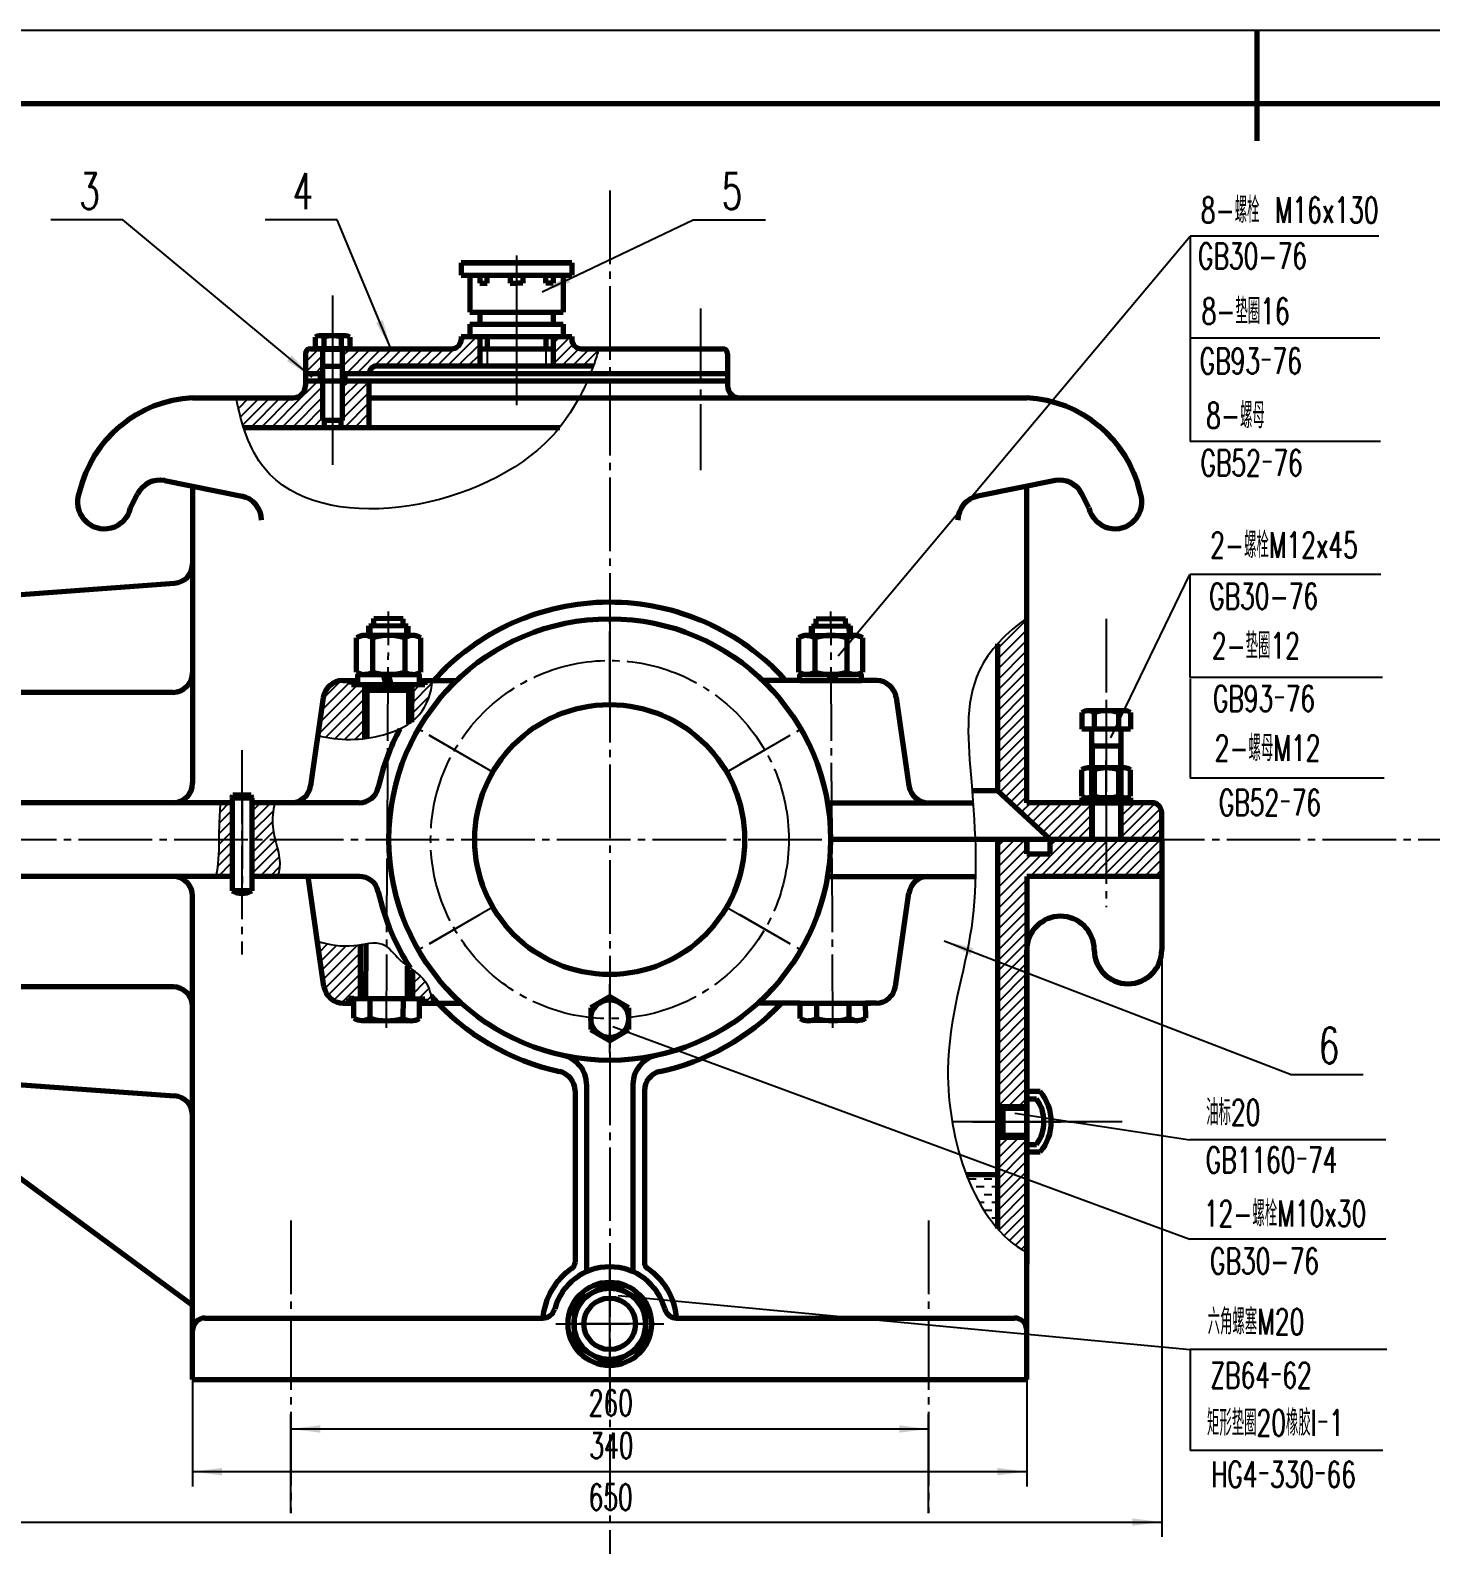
# Model space of a CAD drawing. Header units: millimetres. Extents: x -891 to 891, y -630 to 630.
# Drawn here: x -500 to 71, y 13 to 630 of the extents above; entities that cross this region are included whole.
import ezdxf

# ---------------------------------------------------------------- set-up
doc = ezdxf.new("R2010")
doc.units = ezdxf.units.MM
doc.linetypes.add('EB_DASHDOT', pattern=[39, 30, -3, 3, -3])
for name, color, linetype, lineweight in [('CAXA0', 7, 'Continuous', 70), ('CAXA1', 1, 'EB_DASHDOT', 25), ('CAXA3', 7, 'Continuous', 25), ('CAXA4', 3, 'Continuous', 25), ('CAXA5', 4, 'Continuous', 25)]:
    doc.layers.add(name, color=color, linetype=linetype, lineweight=lineweight)
doc.styles.add('UserTxtStyle1', font='txt', dxfattribs={"width": 0.667, "bigfont": 'gbcbig.shx'})
doc.styles.add('机械', font='txt', dxfattribs={"width": 0.667, "bigfont": 'gbcbig.shx'})
doc.styles.add('标准', font='SIMFANG.TTF', dxfattribs={"width": 0.667})
doc.dimstyles.new('标准', dxfattribs={"dimscale": 3, "dimtxt": 2.6, "dimasz": 4, "dimexe": 2, "dimexo": 0, "dimtad": 1, "dimdec": 1, "dimdsep": 46, "dimtxsty": '标准', "dimcen": 0, "dimdle": 6, "dimaunit": 1, "dimazin": 2, "dimtfac": 1, "dimtdec": 3, "dimtmove": 0, "dimatfit": 3, "dimfxl": 1, "dimtolj": 1, "dimtzin": 0, "dimarcsym": 0})

# ---------------------------------------------------------------- blocks, each defined once
blk = doc.blocks.new('CAXBLOCK0', base_point=(-263.72, 102.83))
at = {"layer": 'CAXA0'}
for radius in [17, 10.5]:
    blk.add_circle((-263.72, 102.83), radius, dxfattribs=at)
at = {"layer": 'CAXA1', "color": 1, "linetype": 'EB_DASHDOT', "lineweight": 25}
for p, q in [((-263.72, 80.83), (-263.72, 124.83)), ((-285.72, 102.83), (-241.72, 102.83))]:
    blk.add_line(p, q, dxfattribs=at)
blk = doc.blocks.new('CAXBLOCK1', base_point=(-263.72, 102.83))
at = {"layer": 'CAXA0'}
for p, q in [((-263.72, 119.6), (-278.24, 111.21)), ((-249.2, 111.21), (-263.72, 119.6)), ((-278.24, 111.21), (-278.24, 94.45)), ((-249.2, 111.21), (-249.2, 94.45)), ((-278.24, 94.45), (-263.72, 86.07)), ((-263.72, 86.07), (-249.2, 94.45))]:
    blk.add_line(p, q, dxfattribs=at)
blk.add_circle((-263.72, 102.83), 14.52, dxfattribs=at)
at = {"layer": 'CAXA1', "linetype": 'EB_DASHDOT', "lineweight": 25}
for p, q in [((-263.72, 83.07), (-263.72, 122.6)), ((-246.2, 102.83), (-281.24, 102.83))]:
    blk.add_line(p, q, dxfattribs=at)
blk = doc.blocks.new('CAXBLOCK2', base_point=(-61.33, 345.19))
at = {"layer": 'CAXA0'}
for p, q in [((-71.26, 352), (-71.26, 345.19)), ((-53.89, 352.69), (-68.78, 352.69)), ((-61.33, 352.69), (-67.33, 352.69)), ((-66.3, 352), (-66.3, 345.19)), ((-56.37, 352), (-56.37, 345.19)), ((-51.41, 352), (-51.41, 345.19)), ((-51.41, 345.19), (-71.26, 345.19)), ((-55.33, 345.19), (-67.33, 345.19)), ((-67.33, 345.19), (-67.33, 300.19)), ((-55.33, 345.19), (-55.33, 300.19)), ((-55.33, 338.19), (-67.33, 338.19)), ((-55.33, 300.19), (-67.33, 300.19))]:
    blk.add_line(p, q, dxfattribs=at)
for centre, radius, start, end in [((-68.78, 347.93), 4.76, 58.59417, 121.40583), ((-61.33, 334.69), 18, 73.9966, 106.0034), ((-53.89, 347.93), 4.76, 58.59417, 121.40583)]:
    blk.add_arc(centre, radius, start, end, dxfattribs=at)
at = {"layer": 'CAXA1', "linetype": 'EB_DASHDOT', "lineweight": 25}
blk.add_line((-61.33, 355.69), (-61.33, 297.19), dxfattribs=at)
at = {"layer": 'CAXA3'}
for p, q in [((-67.33, 345.19), (-66.43, 338.19)), ((-55.33, 345.19), (-56.23, 338.19)), ((-66.43, 338.19), (-66.43, 300.19)), ((-56.23, 338.19), (-56.23, 300.19))]:
    blk.add_line(p, q, dxfattribs=at)
blk = doc.blocks.new('CAXBLOCK3', base_point=(-61.33, 315.19))
at = {"layer": 'CAXA0'}
for p, q in [((-71.33, 317.19), (-51.33, 317.19)), ((-71.33, 317.19), (-71.33, 315.19)), ((-71.33, 315.19), (-51.33, 315.19)), ((-51.33, 315.19), (-51.33, 317.19))]:
    blk.add_line(p, q, dxfattribs=at)
at = {"layer": 'CAXA4'}
blk.add_line((-67.33, 315.19), (-55.33, 315.19), dxfattribs=at)
blk = doc.blocks.new('CAXBLOCK4', base_point=(-61.33, 317.19))
at = {"layer": 'CAXA0'}
for p, q in [((-71.26, 317.89), (-71.26, 328.67)), ((-53.89, 329.36), (-68.78, 329.36)), ((-66.3, 328.67), (-66.3, 317.89)), ((-56.37, 328.67), (-56.37, 317.89)), ((-51.41, 317.89), (-51.41, 328.67)), ((-53.89, 317.19), (-68.78, 317.19))]:
    blk.add_line(p, q, dxfattribs=at)
for centre, radius, start, end in [((-68.78, 324.6), 4.76, 58.59417, 121.40583), ((-61.33, 311.36), 18, 73.9966, 106.0034), ((-53.89, 324.6), 4.76, 58.59417, 121.40583), ((-68.78, 321.96), 4.76, 238.59417, 301.40583), ((-61.33, 335.19), 18, 253.9966, 286.0034), ((-53.89, 321.96), 4.76, 238.59417, 301.40583)]:
    blk.add_arc(centre, radius, start, end, dxfattribs=at)
at = {"layer": 'CAXA1', "linetype": 'EB_DASHDOT', "lineweight": 25}
blk.add_line((-61.33, 314.19), (-61.33, 332.36), dxfattribs=at)
blk = doc.blocks.new('CAXBLOCK5', base_point=(-108.95, 156.11))
at = {"layer": 'CAXA0', "color": 0, "linetype": 'Continuous', "lineweight": 25}
for p, q in [((-117.47, 161.93), (-114.3, 161.93)), ((-111.12, 161.93), (-107.95, 161.93)), ((-114.76, 155.57), (-114.3, 155.57)), ((-114.3, 158.75), (-111.12, 158.75)), ((-111.12, 155.57), (-107.95, 155.57)), ((-107.95, 158.75), (-105.72, 158.75)), ((-113.1, 152.4), (-111.12, 152.4)), ((-111.12, 149.22), (-107.95, 149.22)), ((-107.95, 152.4), (-105.72, 152.4)), ((-107.95, 146.05), (-105.72, 146.05))]:
    blk.add_line(p, q, dxfattribs=at)
blk = doc.blocks.new('CAXBLOCK19', base_point=(-338.81, 520.36))
at = {"layer": 'CAXA5', "color": 0, "linetype": 'Continuous', "lineweight": 25}
for p, q in [((-387.72, 494.75), (-382.28, 500.19)), ((-372.72, 492.78), (-365.31, 500.19)), ((-372.72, 497.02), (-369.55, 500.19)), ((-371.06, 490.19), (-361.06, 500.19)), ((-366.82, 490.19), (-356.82, 500.19)), ((-359.71, 493.06), (-352.58, 500.19)), ((-355.3, 493.23), (-348.33, 500.19)), ((-351.06, 493.23), (-344.09, 500.19)), ((-346.81, 493.23), (-339.85, 500.19)), ((-342.57, 493.23), (-335.61, 500.19)), ((-338.33, 493.23), (-331.36, 500.19)), ((-334.09, 493.23), (-326.9, 500.42)), ((-329.84, 493.23), (-317.88, 505.19)), ((-325.6, 493.23), (-316.72, 502.11)), ((-324.45, 502.87), (-322.12, 505.19)), ((-286.72, 502.41), (-283.94, 505.19)), ((-286.72, 498.17), (-279.69, 505.19)), ((-286.72, 493.93), (-278.6, 502.05)), ((-283.17, 493.23), (-276.11, 500.29)), ((-278.93, 493.23), (-271.97, 500.19)), ((-387.72, 490.51), (-380.72, 497.51)), ((-387.33, 499.39), (-386.91, 499.8)), ((-321.36, 493.23), (-316.72, 497.87)), ((-274.69, 493.23), (-268.33, 499.58)), ((-383.79, 490.19), (-380.72, 493.26)), ((-362.58, 490.19), (-361.55, 491.22)), ((-317.11, 493.23), (-316.72, 493.62)), ((-270.45, 493.23), (-270.34, 493.34)), ((-397.31, 468.19), (-380.72, 484.78)), ((-387.72, 482.02), (-382.55, 487.19)), ((-387.72, 486.26), (-386.79, 487.19)), ((-372.72, 480.05), (-365.58, 487.19)), ((-372.72, 484.29), (-369.82, 487.19)), ((-372.72, 475.81), (-361.72, 486.81)), ((-372.72, 471.57), (-361.72, 482.57)), ((-415.74, 479.46), (-415, 480.19)), ((-415.04, 475.92), (-410.76, 480.19)), ((-414.23, 472.48), (-406.52, 480.19)), ((-413.3, 469.17), (-402.28, 480.19)), ((-410.03, 468.19), (-398.03, 480.19)), ((-405.79, 468.19), (-393.79, 480.19)), ((-401.55, 468.19), (-389.55, 480.19)), ((-393.06, 468.19), (-380.72, 480.54)), ((-388.82, 468.19), (-380.72, 476.29)), ((-371.85, 468.19), (-361.72, 478.32)), ((-384.58, 468.19), (-380.72, 472.05)), ((-367.61, 468.19), (-361.72, 474.08)), ((-363.36, 468.19), (-361.72, 469.84))]:
    blk.add_line(p, q, dxfattribs=at)
blk = doc.blocks.new('CAXBLOCK20', base_point=(-315.67, 339.7))
at = {"layer": 'CAXA5', "color": 0, "linetype": 'Continuous', "lineweight": 25}
for p, q in [((-381.25, 352.73), (-369.01, 364.97)), ((-380.54, 357.68), (-373.28, 364.94)), ((-382.67, 342.82), (-363.64, 361.85)), ((-381.96, 347.77), (-366.37, 363.36)), ((-344.52, 351.28), (-337.3, 358.49)), ((-344.47, 355.56), (-336.03, 364.01)), ((-344.43, 359.85), (-340.92, 363.36)), ((-379.37, 341.88), (-363.64, 357.61)), ((-375.67, 341.33), (-363.64, 353.37)), ((-371.72, 341.05), (-363.64, 349.12)), ((-367.45, 341.08), (-363.64, 344.88))]:
    blk.add_line(p, q, dxfattribs=at)
blk = doc.blocks.new('CAXBLOCK21', base_point=(-406.18, 294.53))
at = {"layer": 'CAXA5', "color": 0, "linetype": 'Continuous', "lineweight": 25}
for p, q in [((-422.69, 311.29), (-418.78, 315.19)), ((-409.59, 307.42), (-401.81, 315.19)), ((-409.59, 311.66), (-406.06, 315.19)), ((-422.92, 306.82), (-417.59, 312.14)), ((-409.59, 303.17), (-400.82, 311.95)), ((-423.01, 302.48), (-417.59, 307.9)), ((-421.06, 300.19), (-417.59, 303.66)), ((-408.33, 300.19), (-401.14, 307.38)), ((-404.08, 300.19), (-400.77, 303.51)), ((-423.17, 293.83), (-417.59, 299.42)), ((-423.05, 298.2), (-421.06, 300.19)), ((-409.59, 298.93), (-408.33, 300.19)), ((-409.59, 294.69), (-404.08, 300.19)), ((-409.59, 290.45), (-400.01, 300.03)), ((-409.59, 286.2), (-399.15, 296.64)), ((-423.56, 289.2), (-417.59, 295.17)), ((-423.33, 285.19), (-417.59, 290.93)), ((-406.36, 285.19), (-398.44, 293.11)), ((-419.08, 285.19), (-417.59, 286.69)), ((-402.11, 285.19), (-398.28, 289.03))]:
    blk.add_line(p, q, dxfattribs=at)
blk = doc.blocks.new('CAXBLOCK22', base_point=(-372.7, 244.47))
at = {"layer": 'CAXA5', "color": 0, "linetype": 'Continuous', "lineweight": 25}
for p, q in [((-382.72, 257.91), (-382.11, 258.53)), ((-382.19, 254.2), (-378.7, 257.69)), ((-381.66, 250.5), (-375.08, 257.07)), ((-381.13, 246.79), (-371.1, 256.82)), ((-380.59, 243.08), (-366.48, 257.19)), ((-380.01, 239.42), (-365.27, 254.16)), ((-378.59, 236.59), (-365.27, 249.92)), ((-376.33, 234.61), (-365.27, 245.67)), ((-373.14, 233.55), (-365.27, 241.43)), ((-344.01, 237.23), (-338.93, 242.32)), ((-343.97, 241.51), (-340.91, 244.57)), ((-343.93, 245.8), (-343.23, 246.49)), ((-366.98, 235.48), (-365.27, 237.19)), ((-341.65, 235.35), (-337.46, 239.54)), ((-339.07, 233.68), (-336.51, 236.24))]:
    blk.add_line(p, q, dxfattribs=at)
blk = doc.blocks.new('*CAXBLOCK4748')
at = {"layer": 'CAXA0', "linetype": 'Continuous', "lineweight": 25, "transparency": 16777216}
for points in [[(-393.72, 60), (-381.72, 58.5), (-381.72, 61.5)], [(-133.72, 60), (-145.72, 58.5), (-145.72, 61.5)]]:
    blk.add_hatch(color=0, dxfattribs=at).paths.add_polyline_path(points, flags=0)
at = {"layer": 'CAXA0', "color": 0, "linetype": 'Continuous', "lineweight": 25, "transparency": 16777216}
for p, q in [((-393.72, 25.74), (-393.72, 66)), ((-133.72, 25.74), (-133.72, 66)), ((-393.72, 60), (-133.72, 60))]:
    blk.add_line(p, q, dxfattribs=at)
at = {"layer": 'CAXA0', "color": 0, "linetype": 'Continuous', "lineweight": 25, "transparency": 16777216, "insert": (-272.27, 75.87), "char_height": 10.5, "attachment_point": 1, "style": '机械'}
blk.add_mtext('260', dxfattribs=at)
blk = doc.blocks.new('*CAXBLOCK4849')
at = {"layer": 'CAXA0', "linetype": 'Continuous', "lineweight": 25, "transparency": 16777216}
for points in [[(-433.72, 42.6), (-421.72, 41.1), (-421.72, 44.1)], [(-93.72, 42.6), (-105.72, 41.1), (-105.72, 44.1)]]:
    blk.add_hatch(color=0, dxfattribs=at).paths.add_polyline_path(points, flags=0)
at = {"layer": 'CAXA0', "color": 0, "linetype": 'Continuous', "lineweight": 25, "transparency": 16777216}
for p, q in [((-433.72, 80.19), (-433.72, 36.6)), ((-93.72, 80.19), (-93.72, 36.6)), ((-433.72, 42.6), (-93.72, 42.6))]:
    blk.add_line(p, q, dxfattribs=at)
at = {"layer": 'CAXA0', "color": 0, "linetype": 'Continuous', "lineweight": 25, "transparency": 16777216, "insert": (-272.02, 58.47), "char_height": 10.5, "attachment_point": 1, "style": '机械'}
blk.add_mtext('340', dxfattribs=at)
blk = doc.blocks.new('CAXBLOCK81', base_point=(-491.51, 552.72))
at = {"layer": 'CAXA0', "linetype": 'Continuous', "lineweight": 25}
blk.add_hatch(color=0, dxfattribs=at).paths.add_polyline_path([(-385.05, 488.68), (-393.32, 497.51), (-395.24, 495.2)], flags=0)
at = {"layer": 'CAXA0', "color": 0, "linetype": 'Continuous', "lineweight": 25}
for p, q in [((-462.11, 552.72), (-491.51, 552.72)), ((-385.05, 488.68), (-462.11, 552.72))]:
    blk.add_line(p, q, dxfattribs=at)
at = {"layer": 'CAXA0', "color": 0, "linetype": 'Continuous', "lineweight": 25, "insert": (-479.96, 571.83), "char_height": 14.7, "attachment_point": 1, "style": 'UserTxtStyle1'}
blk.add_mtext('3', dxfattribs=at)
blk = doc.blocks.new('CAXBLOCK80', base_point=(-385.05, 488.68))
at = {"layer": 'CAXA0', "color": 0, "linetype": 'ByBlock', "lineweight": -2}
blk.add_blockref('CAXBLOCK81', (-491.51, 552.72), dxfattribs=at)
blk = doc.blocks.new('CAXBLOCK83', base_point=(-404.18, 552.72))
at = {"layer": 'CAXA0', "linetype": 'Continuous', "lineweight": 25}
blk.add_hatch(color=0, dxfattribs=at).paths.add_polyline_path([(-352.95, 500.26), (-356.17, 511.91), (-358.94, 510.76)], flags=0)
at = {"layer": 'CAXA0', "color": 0, "linetype": 'Continuous', "lineweight": 25}
for p, q in [((-374.78, 552.72), (-404.18, 552.72)), ((-352.95, 500.26), (-374.78, 552.72))]:
    blk.add_line(p, q, dxfattribs=at)
at = {"layer": 'CAXA0', "color": 0, "linetype": 'Continuous', "lineweight": 25, "insert": (-392.98, 571.83), "char_height": 14.7, "attachment_point": 1, "style": 'UserTxtStyle1'}
blk.add_mtext('4', dxfattribs=at)
blk = doc.blocks.new('CAXBLOCK82', base_point=(-352.95, 500.26))
at = {"layer": 'CAXA0', "color": 0, "linetype": 'ByBlock', "lineweight": -2}
blk.add_blockref('CAXBLOCK83', (-404.18, 552.72), dxfattribs=at)
blk = doc.blocks.new('CAXBLOCK85', base_point=(-200.25, 552.72))
at = {"layer": 'CAXA0', "linetype": 'Continuous', "lineweight": 25}
blk.add_hatch(color=0, dxfattribs=at).paths.add_polyline_path([(-291.3, 523.4), (-279.82, 527.2), (-281.11, 529.91)], flags=0)
at = {"layer": 'CAXA0', "color": 0, "linetype": 'Continuous', "lineweight": 25}
for p, q in [((-291.3, 523.4), (-229.65, 552.72)), ((-229.65, 552.72), (-200.25, 552.72))]:
    blk.add_line(p, q, dxfattribs=at)
at = {"layer": 'CAXA0', "color": 0, "linetype": 'Continuous', "lineweight": 25, "insert": (-218.11, 571.83), "char_height": 14.7, "attachment_point": 1, "style": 'UserTxtStyle1'}
blk.add_mtext('5', dxfattribs=at)
blk = doc.blocks.new('CAXBLOCK84', base_point=(-291.3, 523.4))
at = {"layer": 'CAXA0', "color": 0, "linetype": 'ByBlock', "lineweight": -2}
blk.add_blockref('CAXBLOCK85', (-200.25, 552.72), dxfattribs=at)
blk = doc.blocks.new('CAXBLOCK87', base_point=(43.43, 204.47))
at = {"layer": 'CAXA0', "linetype": 'Continuous', "lineweight": 25}
blk.add_hatch(color=0, dxfattribs=at).paths.add_polyline_path([(-127.34, 258.9), (-116.68, 253.19), (-115.61, 255.99)], flags=0)
at = {"layer": 'CAXA0', "color": 0, "linetype": 'Continuous', "lineweight": 25}
for p, q in [((-127.34, 258.9), (14.03, 204.47)), ((14.03, 204.47), (43.43, 204.47))]:
    blk.add_line(p, q, dxfattribs=at)
at = {"layer": 'CAXA0', "color": 0, "linetype": 'Continuous', "lineweight": 25, "insert": (25.22, 223.58), "char_height": 14.7, "attachment_point": 1, "style": 'UserTxtStyle1'}
blk.add_mtext('6', dxfattribs=at)
blk = doc.blocks.new('CAXBLOCK86', base_point=(-127.34, 258.9))
at = {"layer": 'CAXA0', "color": 0, "linetype": 'ByBlock', "lineweight": -2}
blk.add_blockref('CAXBLOCK87', (43.43, 204.47), dxfattribs=at)
blk = doc.blocks.new('CAXBLOCK114', base_point=(861, -600))
at = {"layer": 'CAXA0', "color": 0, "linetype": 'Continuous', "lineweight": 25}
blk.add_line((-891, 630), (891, 630), dxfattribs=at)
at = {"layer": 'CAXA0', "color": 0, "linetype": 'Continuous', "lineweight": 70}
for p, q in [((0, 630), (0, 585)), ((861, 600), (-861, 600))]:
    blk.add_line(p, q, dxfattribs=at)

msp = doc.modelspace()

# ---------------------------------------------------------------- hatches: boundary and pattern name
at = {"layer": 'CAXA4', "linetype": 'Continuous', "lineweight": 25}
msp.add_hatch(color=256, dxfattribs=at).paths.add_polyline_path([(-38.72, 22.04), (-50.72, 20.54), (-50.72, 23.54)], flags=0)

# ---------------------------------------------------------------- linework, layer by layer
at = {"layer": 'CAXA0'}
for p, q in [((-324.22, 535.19), (-279.22, 535.19)), ((-324.22, 535.19), (-324.22, 530.19)), ((-279.22, 535.19), (-324.22, 535.19)), ((-279.22, 535.19), (-279.22, 530.19)), ((-324.22, 530.19), (-279.22, 530.19)), ((-320.72, 530.19), (-320.72, 515.19)), ((-316.72, 530.19), (-316.72, 526.9)), ((-316.72, 526.9), (-313.73, 526.9)), ((-313.73, 526.9), (-313.73, 530.19)), ((-304.29, 530.19), (-304.29, 526.9)), ((-304.29, 526.9), (-301.72, 526.9)), ((-299.15, 526.9), (-301.72, 526.9)), ((-299.15, 530.19), (-299.15, 526.9)), ((-289.71, 526.9), (-289.71, 530.19)), ((-286.72, 526.9), (-289.71, 526.9)), ((-286.72, 530.19), (-286.72, 526.9)), ((-282.72, 530.19), (-282.72, 515.19)), ((-320.72, 515.19), (-282.72, 515.19)), ((-316.72, 515.19), (-316.72, 510.19)), ((-286.72, 515.19), (-286.72, 510.19)), ((-320.72, 510.19), (-320.72, 505.19)), ((-320.72, 510.19), (-282.72, 510.19)), ((-282.72, 510.19), (-282.72, 505.19)), ((-385.72, 500.19), (-328.22, 500.19)), ((-383.82, 504.96), (-383.82, 500.19)), ((-369.62, 500.19), (-383.82, 500.19)), ((-371.4, 505.49), (-382.05, 505.49)), ((-376.72, 505.49), (-380.72, 505.49)), ((-372.72, 500.19), (-380.72, 500.19)), ((-380.72, 500.19), (-380.72, 471.03)), ((-380.27, 504.96), (-380.27, 500.19)), ((-373.17, 504.96), (-373.17, 500.19)), ((-372.72, 500.19), (-372.72, 471.03)), ((-369.62, 504.96), (-369.62, 500.19)), ((-324.22, 505.19), (-279.22, 505.19)), ((-324.22, 505.19), (-324.22, 504.19)), ((-316.72, 505.19), (-286.72, 505.19)), ((-316.72, 505.19), (-316.72, 493.23)), ((-316.72, 500.19), (-286.72, 500.19)), ((-313.73, 505.19), (-313.73, 500.19)), ((-289.71, 505.19), (-289.71, 500.19)), ((-286.72, 505.19), (-286.72, 493.23)), ((-279.22, 505.19), (-279.22, 504.19)), ((-275.22, 500.19), (-217.72, 500.19)), ((-387.72, 498.19), (-387.72, 490.19)), ((-215.72, 498.19), (-215.72, 490.19)), ((-387.72, 490.19), (-387.72, 487.19)), ((-387.72, 490.19), (-380.72, 490.19)), ((-381.76, 490.19), (-381.76, 487.19)), ((-372.72, 493.03), (-380.72, 493.03)), ((-372.72, 490.19), (-215.72, 490.19)), ((-371.68, 490.19), (-371.68, 487.19)), ((-361.72, 490.19), (-361.72, 490.23)), ((-358.72, 493.23), (-270.38, 493.23)), ((-316.72, 493.23), (-286.72, 493.23)), ((-215.72, 490.19), (-215.72, 487.19)), ((-387.72, 487.19), (-215.72, 487.19)), ((-387.72, 487.19), (-387.72, 485.19)), ((-361.72, 468.03), (-361.72, 487.19)), ((-215.72, 487.19), (-215.72, 485.19)), ((-433.72, 480.19), (-392.72, 480.19)), ((-361.72, 480.19), (-93.72, 480.19)), ((-301.72, 480.19), (-215.72, 480.19)), ((-372.72, 471.03), (-380.72, 471.03)), ((-413, 468.19), (-284.1, 468.19)), ((-445.22, 446.47), (-413.67, 440.15)), ((-82.22, 446.47), (-113.77, 440.15)), ((-458.99, 435.4), (-456.13, 441.13)), ((-433.72, 444.17), (-433.72, 323.19)), ((-93.72, 315.19), (-93.72, 444.17)), ((-68.45, 435.4), (-71.31, 441.13)), ((-570.72, 395.19), (-441.14, 404.65)), ((-359.9, 387.22), (-359.89, 390.22)), ((-347.89, 390.16), (-359.89, 390.22)), ((-347.9, 387.16), (-347.89, 390.16)), ((-179.55, 390.16), (-167.55, 390.22)), ((-179.54, 387.16), (-179.55, 390.16)), ((-167.54, 387.22), (-167.55, 390.22)), ((-344.01, 383.36), (-363.64, 383.36)), ((-361.92, 383.36), (-361.9, 387.23)), ((-345.9, 387.15), (-361.9, 387.23)), ((-345.92, 383.36), (-345.9, 387.15)), ((-183.43, 383.36), (-163.8, 383.36)), ((-181.54, 387.15), (-165.54, 387.23)), ((-181.52, 383.36), (-181.54, 387.15)), ((-165.52, 383.36), (-165.54, 387.23)), ((-366.91, 368.37), (-366.91, 382.45)), ((-360.37, 382.45), (-360.37, 368.37)), ((-347.28, 382.45), (-347.28, 368.37)), ((-340.74, 368.37), (-340.74, 382.45)), ((-186.7, 368.37), (-186.7, 382.45)), ((-180.16, 382.45), (-180.16, 368.37)), ((-167.07, 382.45), (-167.07, 368.37)), ((-160.53, 368.37), (-160.53, 382.45)), ((-105.72, 379.91), (-105.72, 320.19)), ((-372.56, 364.97), (-366.38, 364.97)), ((-368.91, 364.97), (-368.91, 363.36)), ((-366.38, 367.46), (-341.28, 367.46)), ((-366.38, 363.36), (-366.38, 367.46)), ((-344.01, 367.46), (-363.64, 367.46)), ((-354.89, 363.36), (-355.99, 367.46)), ((-352.91, 363.89), (-353.86, 367.46)), ((-341.28, 363.36), (-341.28, 367.46)), ((-341.28, 364.97), (-326.2, 364.97)), ((-339.11, 364.97), (-339.13, 363.22)), ((-186.17, 364.97), (-201.24, 364.97)), ((-161.07, 367.46), (-186.17, 367.46)), ((-186.17, 364.97), (-186.17, 367.46)), ((-186.17, 364.97), (-161.07, 364.97)), ((-183.43, 367.46), (-163.8, 367.46)), ((-174.25, 364.97), (-173.58, 367.46)), ((-172.12, 364.97), (-171.46, 367.46)), ((-161.07, 364.97), (-161.07, 367.46)), ((-154.88, 364.97), (-161.07, 364.97)), ((-441.72, 360.19), (-549.97, 360.19)), ((-380.48, 358.11), (-385.66, 322.06)), ((-368.91, 363.36), (-354.03, 363.36)), ((-366.38, 363.36), (-341.28, 363.36)), ((-363.64, 363.36), (-363.64, 341.39)), ((-362.63, 341.52), (-362.53, 361.04)), ((-362.02, 362.23), (-362.53, 361.04)), ((-362.53, 361.04), (-345.53, 360.95)), ((-362.02, 362.23), (-362.02, 363.36)), ((-362.02, 362.23), (-346.02, 362.16)), ((-352.76, 363.36), (-352.91, 363.89)), ((-346.02, 362.16), (-346.02, 363.36)), ((-346.02, 362.16), (-345.53, 360.95)), ((-345.6, 347.36), (-345.53, 360.95)), ((-344.4, 363.36), (-344.55, 348.1)), ((-341.28, 363.36), (-339.13, 363.36)), ((-146.96, 358.11), (-141.78, 322.06)), ((-417.59, 315.19), (-542.94, 315.19)), ((-417.59, 317.09), (-417.27, 318.29)), ((-409.59, 317.09), (-417.59, 317.09)), ((-417.59, 317.09), (-417.59, 279.29)), ((-409.91, 318.29), (-417.27, 318.29)), ((-413.59, 315.19), (-413.72, 315.19)), ((-409.59, 317.09), (-409.91, 318.29)), ((-409.59, 317.09), (-409.59, 279.29)), ((-365.87, 315.19), (-409.59, 315.19)), ((-174.98, 315.19), (-115.63, 315.19)), ((-116.02, 320.19), (-105.72, 320.19)), ((-84.23, 300.19), (-105.79, 320.19)), ((-42.72, 315.19), (-93.72, 315.19)), ((-38.72, 300.19), (-38.72, 311.19)), ((-38.72, 300.19), (-172.87, 300.19)), ((-105.72, 300.19), (-105.72, 141.7)), ((-93.72, 294.35), (-93.72, 300.19)), ((-93.72, 300.19), (-93.72, 294.35)), ((-84.23, 294.35), (-84.23, 300.19)), ((-38.72, 300.19), (-38.72, 255.19)), ((-93.72, 294.35), (-84.23, 294.35)), ((-417.59, 285.19), (-542.94, 285.19)), ((-413.59, 285.19), (-413.72, 285.19)), ((-365.87, 285.19), (-409.59, 285.19)), ((-380.2, 240.37), (-386.64, 285.19)), ((-174.98, 285.19), (-114.63, 285.19)), ((-38.72, 285.19), (-93.72, 285.19)), ((-93.72, 285.19), (-93.72, 127.22)), ((-409.59, 279.29), (-417.59, 279.29)), ((-147.24, 240.37), (-141.78, 278.33)), ((-433.72, 80.19), (-433.72, 277.19)), ((-365.27, 235.47), (-365.27, 257.38)), ((-363.15, 235.46), (-363.04, 257.75)), ((-93.72, 80.19), (-93.72, 255.19)), ((-346.15, 235.37), (-346.08, 248.58)), ((-344.03, 235.36), (-343.92, 247)), ((-441.72, 240.19), (-550.94, 240.19)), ((-368.02, 235.48), (-370.24, 235.48)), ((-370.24, 235.48), (-370.24, 233.51)), ((-368.06, 227.38), (-368.02, 235.48)), ((-368.02, 235.48), (-341.27, 235.35)), ((-363.15, 235.46), (-346.15, 235.37)), ((-361.38, 227.34), (-361.34, 235.45)), ((-347.96, 235.38), (-348, 227.28)), ((-341.31, 227.25), (-341.27, 235.35)), ((-341.27, 235.35), (-339.06, 235.33)), ((-339.06, 235.33), (-339.08, 233.51)), ((-263.72, 236.09), (-271.41, 231.65)), ((-256.03, 231.65), (-263.72, 236.09)), ((-372.28, 233.51), (-368.03, 233.51)), ((-341.28, 233.51), (-324.16, 233.51)), ((-271.41, 231.65), (-271.41, 222.77)), ((-256.03, 231.65), (-256.03, 222.77)), ((-186.16, 233.51), (-203.28, 233.51)), ((-186.16, 233.51), (-157.28, 233.51)), ((-186.13, 227.25), (-186.16, 233.51)), ((-179.47, 233.51), (-179.44, 227.28)), ((-166.06, 227.34), (-166.09, 233.51)), ((-155.16, 233.51), (-159.41, 233.51)), ((-159.38, 227.38), (-159.41, 233.51)), ((-364.72, 226.47), (-344.66, 226.37)), ((-354.69, 226.42), (-346.19, 226.37)), ((-271.41, 222.77), (-263.72, 218.32)), ((-263.72, 218.32), (-256.03, 222.77)), ((-162.72, 226.47), (-182.78, 226.37)), ((-172.75, 226.42), (-181.25, 226.37)), ((-570.72, 205.19), (-441.14, 195.73)), ((-277.86, 197.85), (-277.86, 127.9)), ((-273.18, 200.48), (-273.18, 124.06)), ((-254.26, 200.48), (-254.26, 124.06)), ((-249.58, 197.85), (-249.58, 127.9)), ((-105.72, 191.46), (-93.72, 191.46)), ((-103.47, 191.46), (-103.47, 178.93)), ((-88.29, 197.48), (-93.72, 197.48)), ((-93.72, 194.48), (-89.74, 194.48)), ((-105.79, 190.69), (-93.72, 190.69)), ((-433.72, 110.5), (-530.81, 181.86)), ((-105.79, 179.69), (-93.72, 179.69)), ((-105.72, 178.93), (-93.72, 178.93)), ((-93.72, 175.91), (-89.74, 175.91)), ((-93.72, 172.91), (-88.29, 172.91)), ((-118.37, 163.75), (-105.72, 163.75)), ((-428.72, 105.19), (-290.98, 105.19)), ((-236.46, 105.19), (-98.72, 105.19)), ((-433.72, 80.19), (-93.72, 80.19))]:
    msp.add_line(p, q, dxfattribs=at)
at = {"layer": 'CAXA0', "linetype": 'EB_DASHDOT', "lineweight": 25}
for p, q in [((-301.72, 508.19), (-301.72, 490.23)), ((-115.79, 185.19), (-69.37, 185.19))]:
    msp.add_line(p, q, dxfattribs=at)
at = {"layer": 'CAXA0', "linetype": 'Continuous', "lineweight": 25}
for p, q in [((-313.73, 500.19), (-313.73, 493.49)), ((-289.71, 500.19), (-289.71, 493.23)), ((-380.72, 471.03), (-380.72, 468.19)), ((-372.72, 471.03), (-372.72, 468.19)), ((-260.32, 114.32), (-27.12, 92.33)), ((-27.12, 92.33), (-27.12, 51.26))]:
    msp.add_line(p, q, dxfattribs=at)
at = {"layer": 'CAXA0'}
for centre, radius in [((-263.72, 300.19), 90), ((-263.72, 300.19), 55), ((-263.72, 227.21), 7.69)]:
    msp.add_circle(centre, radius, dxfattribs=at)
for centre, radius, start, end in [((-385.72, 498.19), 2, 90, 180), ((-382.05, 502.29), 3.2, 56.32777, 123.67223), ((-376.72, 493.49), 12, 72.79249, 107.20751), ((-371.4, 502.29), 3.2, 56.32777, 123.67223), ((-328.22, 504.19), 4, 270, 360), ((-275.22, 504.19), 4, 180, 270), ((-217.72, 498.19), 2, 0, 90), ((-358.72, 490.23), 3, 90, 180), ((-392.72, 485.19), 5, 270, 360), ((-210.72, 485.19), 5, 180, 270), ((-431.19, 430.19), 50.07, 92.90213, 166.72126), ((-96.26, 430.19), 50.07, 13.27874, 87.09787), ((-447.18, 436.66), 10, 78.68156, 153.45263), ((-80.26, 436.66), 10, 26.54737, 101.31844), ((-469.68, 437.81), 10.95, 159.27744, 347.29972), ((-415.63, 430.35), 10, 0, 78.68156), ((-111.81, 430.35), 10, 101.31844, 180), ((-57.77, 437.81), 10.95, 192.70028, 20.72256), ((-441.72, 412.63), 8, 274.17477, 0), ((-263.72, 300.19), 96.71, 42.05239, 138.32921), ((-363.64, 377.02), 6.34, 58.94238, 121.05762), ((-353.83, 359.36), 24, 74.18071, 105.81929), ((-344.01, 377.02), 6.34, 58.94238, 121.05762), ((-183.43, 377.02), 6.34, 58.94238, 121.05762), ((-173.62, 359.36), 24, 74.18071, 105.81929), ((-163.8, 377.02), 6.34, 58.94238, 121.05762), ((-441.72, 368.19), 8, 270, 360), ((-372.56, 356.97), 8, 90, 171.82426), ((-363.64, 373.8), 6.34, 238.94238, 301.05762), ((-353.83, 391.46), 24, 254.18071, 285.81929), ((-344.01, 373.8), 6.34, 238.94238, 301.05762), ((-183.43, 373.8), 6.34, 238.94238, 301.05762), ((-173.62, 391.46), 24, 254.18071, 285.81929), ((-163.8, 373.8), 6.34, 238.94238, 301.05762), ((-154.88, 356.97), 8, 8.17574, 90), ((-263.72, 300.19), 96.71, 152.19411, 167.31118), ((-441.72, 323.19), 8, 270, 360), ((-393.58, 323.19), 8, 270, 351.82426), ((-365.87, 323.19), 8, 270, 347.31118), ((-133.86, 323.19), 8, 188.17574, 270), ((-42.72, 311.19), 4, 0, 90), ((-441.72, 277.19), 8, 0, 90), ((-365.87, 277.19), 8, 12.68882, 90), ((-133.86, 277.19), 8, 90, 171.82426), ((-413.59, 286.79), 8.5, 241.92751, 298.07249), ((-263.72, 300.19), 96.71, 192.68882, 212.8137), ((-79.97, 255.19), 13.75, 0, 180), ((-52.47, 255.19), 13.75, 180, 360), ((-441.72, 232.19), 8, 0, 90), ((-372.28, 241.51), 8, 188.17574, 270), ((-263.72, 300.19), 96.71, 221.10474, 257.79485), ((-155.16, 241.51), 8, 270, 351.82426), ((-263.72, 300.19), 96.71, 282.20515, 316.40627), ((-364.69, 233.16), 6.69, 239.74562, 299.68963), ((-354.57, 250.42), 24.05, 253.57504, 285.86021), ((-344.63, 233.06), 6.69, 239.74562, 299.68963), ((-182.81, 233.06), 6.69, 240.31037, 300.25438), ((-172.87, 250.42), 24.05, 254.13979, 286.42496), ((-162.75, 233.16), 6.69, 240.31037, 300.25438), ((-285.18, 200.48), 12, 0, 77.85638), ((-242.26, 200.48), 12, 102.14362, 180), ((-285.86, 197.85), 8, 0, 77.79485), ((-241.58, 197.85), 8, 102.20515, 180), ((-441.72, 187.76), 8, 0, 85.82523), ((-102.53, 185.19), 15.8, 324.01637, 35.98363), ((-102.53, 185.19), 18.8, 319.20348, 40.79652), ((-263.72, 102.83), 27.37, 124.356, 175.04709), ((-263.72, 102.83), 23.24, 15.11225, 164.88775), ((-280.86, 127.9), 3, 304.356, 0), ((-246.58, 127.9), 3, 180, 235.644), ((-263.72, 102.83), 27.37, 4.95291, 55.644), ((-428.72, 100.19), 5, 90, 180), ((-290.98, 110.19), 5, 270, 344.88775), ((-236.46, 110.19), 5, 195.11225, 270), ((-98.72, 100.19), 5, 0, 90)]:
    msp.add_arc(centre, radius, start, end, dxfattribs=at)
at = {"layer": 'CAXA0', "linetype": 'Continuous', "lineweight": 70}
msp.add_point((-413.59, 278.29), dxfattribs=at)
at = {"layer": 'CAXA1'}
for p, q in [((-263.72, 564.75), (-263.72, -583.46)), ((-376.72, 521.93), (-376.72, 450.73)), ((-226.72, 516.59), (-226.72, 450.73)), ((-263.72, 355.19), (-263.72, 390.19)), ((-61.33, 390.16), (-61.33, 272.69)), ((-311.35, 327.69), (-341.66, 345.19)), ((-216.09, 327.69), (-185.78, 345.19)), ((-413.72, 336.69), (-413.72, 253.32)), ((-413.59, 318.29), (-413.59, 278.29)), ((-831.23, 300.19), (814.98, 300.19)), ((-311.35, 272.69), (-341.66, 255.19)), ((-216.09, 272.69), (-185.78, 255.19)), ((-263.72, 245.19), (-263.72, 210.19)), ((-393.72, 144.97), (-393.72, 25.74)), ((-133.72, 144.97), (-133.72, 25.74))]:
    msp.add_line(p, q, dxfattribs=at)
at = {"layer": 'CAXA1', "linetype": 'EB_DASHDOT', "lineweight": 25}
for p, q in [((-301.72, 538.19), (-301.72, 477.19)), ((-376.72, 508.49), (-376.72, 468.03)), ((-354.71, 223.42), (-353.87, 393.19)), ((-172.73, 223.42), (-173.57, 393.19)), ((-263.72, 385.06), (-263.72, 361.29)), ((-337.22, 342.63), (-316.63, 330.74)), ((-190.22, 342.63), (-210.81, 330.74)), ((-337.22, 257.76), (-316.63, 269.64)), ((-190.22, 257.76), (-210.81, 269.64)), ((-263.72, 215.32), (-263.72, 239.09)), ((-263.72, 215.32), (-263.72, 239.09)), ((-263.72, 215.32), (-263.72, 239.09))]:
    msp.add_line(p, q, dxfattribs=at)
at = {"layer": 'CAXA1', "color": 1, "linetype": 'EB_DASHDOT', "lineweight": 25}
msp.add_line((-263.72, 213.21), (-263.72, 241.21), dxfattribs=at)
at = {"layer": 'CAXA1'}
msp.add_circle((-263.72, 300.19), 72.99, dxfattribs=at)
at = {"layer": 'CAXA3'}
for p, q in [((-372.72, 499.28), (-380.72, 499.28)), ((-380.72, 499.28), (-380.12, 493.03)), ((-373.32, 493.03), (-372.72, 499.28)), ((-380.12, 493.03), (-380.12, 471.03)), ((-373.32, 493.03), (-373.32, 471.03)), ((-360.72, 383.36), (-360.7, 387.23)), ((-347.12, 383.36), (-347.1, 387.16)), ((-180.32, 383.36), (-180.34, 387.16)), ((-166.72, 383.36), (-166.74, 387.23)), ((-360.83, 361.03), (-360.82, 363.36)), ((-347.23, 360.96), (-347.22, 363.36))]:
    msp.add_line(p, q, dxfattribs=at)
at = {"layer": 'CAXA3', "linetype": 'Continuous', "lineweight": 70}
for p, q in [((-380.12, 471.03), (-380.12, 468.19)), ((-373.32, 471.03), (-373.32, 468.19))]:
    msp.add_line(p, q, dxfattribs=at)
at = {"layer": 'CAXA3'}
for points, knots in [([(-268.16, 500.19), (-268.7, 498.24), (-269.75, 494.88), (-270.98, 491.58), (-271.53, 490.19)], [0, 0, 0, 0, 6.093684, 10.558092, 10.558092, 10.558092, 10.558092]), ([(-272.79, 487.19), (-273.51, 485.57), (-277.95, 476.17), (-305.13, 436.42), (-398.29, 420.51), (-414.02, 469.58), (-415.87, 480.19)], [0, 0, 0, 0, 5.631514, 33.158528, 154.872197, 187.685931, 187.685931, 187.685931, 187.685931]), ([(-93.72, 390.41), (-101.96, 384.66), (-120.44, 365.95), (-115.39, 318.23), (-112.43, 263.59), (-134.34, 204.37), (-115.29, 143.2), (-93.72, 131.98)], [0, 0, 0, 0, 29.757916, 76.406196, 137.719835, 198.198065, 278.08666, 278.08666, 278.08666, 278.08666]), ([(-382.71, 342.6), (-374.09, 340.42), (-359.01, 340.49), (-340.06, 349.1), (-336.48, 359.88), (-335.9, 364.97)], [0, 0, 0, 0, 27.086883, 44.230327, 59.183155, 59.183155, 59.183155, 59.183155]), ([(-422.41, 315.19), (-422.66, 311.89), (-423.21, 303.65), (-422.86, 293.58), (-423.86, 286.93), (-424.19, 285.19)], [0, 0, 0, 0, 9.934257, 24.779033, 30.086488, 30.086488, 30.086488, 30.086488]), ([(-400.24, 315.19), (-400.92, 311.97), (-402.11, 302.99), (-397.09, 292.98), (-398.73, 286.32), (-399.12, 285.19)], [0, 0, 0, 0, 9.822423, 26.899063, 30.466933, 30.466933, 30.466933, 30.466933]), ([(-382.84, 258.73), (-378.05, 257.39), (-369.36, 255.63), (-356.05, 260.02), (-348.78, 249.21), (-338.4, 244.54), (-336.41, 236.63), (-336.12, 233.51)], [0, 0, 0, 0, 15.062022, 26.85743, 36.449567, 50.233613, 59.432088, 59.432088, 59.432088, 59.432088])]:
    msp.add_open_spline(points, degree=3, knots=knots, dxfattribs=at)
at = {"layer": 'CAXA4'}
for p, q in [((-170.55, 375.11), (-27.12, 546.1)), ((-27.12, 546.1), (-27.12, 504.58)), ((49.8, 546.1), (-27.12, 546.1)), ((-27.12, 507.34), (-27.12, 462.37)), ((50.11, 504.58), (-27.12, 504.58)), ((50.42, 462.37), (-27.12, 462.37)), ((-59.5, 341.69), (-27.24, 408.28)), ((-27.24, 408.28), (-27.24, 366.22)), ((50.6, 408.28), (-27.24, 408.28)), ((51.27, 366.22), (-27.24, 366.22)), ((-27.12, 365.68), (-27.12, 325.19)), ((51.94, 325.19), (-27.12, 325.19)), ((-262.44, 223.98), (-27.24, 137.29)), ((-54.89, 185.19), (-124.13, 185.19)), ((-98.61, 188.67), (-27.24, 177.81)), ((52.61, 177.81), (-27.24, 177.81)), ((52.61, 137.29), (-27.24, 137.29)), ((53.05, 92.33), (-27.12, 92.33)), ((51.37, 51.26), (-27.12, 51.26))]:
    msp.add_line(p, q, dxfattribs=at)
at = {"layer": 'CAXA4', "linetype": 'Continuous', "lineweight": 25}
for p, q in [((-38.72, 255.19), (-38.72, 16.04)), ((-688.72, 22.04), (-38.72, 22.04))]:
    msp.add_line(p, q, dxfattribs=at)
at = {"layer": 'CAXA5'}
for p, q in [((-105.72, 377.94), (-93.72, 389.94)), ((-105.72, 373.7), (-93.72, 385.7)), ((-105.72, 369.46), (-93.72, 381.46)), ((-105.72, 365.21), (-93.72, 377.21)), ((-105.72, 360.97), (-93.72, 372.97)), ((-105.72, 356.73), (-93.72, 368.73)), ((-105.72, 352.48), (-93.72, 364.48)), ((-105.72, 348.24), (-93.72, 360.24)), ((-105.72, 344), (-93.72, 356)), ((-105.72, 339.76), (-93.72, 351.76)), ((-105.72, 335.51), (-93.72, 347.51)), ((-105.72, 331.27), (-93.72, 343.27)), ((-105.72, 327.03), (-93.72, 339.03)), ((-105.72, 322.79), (-93.72, 334.79)), ((-104.9, 319.36), (-93.72, 330.54)), ((-102.7, 317.32), (-93.72, 326.3)), ((-100.5, 315.28), (-93.72, 322.06)), ((-98.3, 313.24), (-93.72, 317.82)), ((-96.09, 311.2), (-92.1, 315.19)), ((-93.89, 309.16), (-87.86, 315.19)), ((-91.69, 307.12), (-83.61, 315.19)), ((-89.49, 305.08), (-79.37, 315.19)), ((-87.29, 303.03), (-75.13, 315.19)), ((-85.09, 300.99), (-70.89, 315.19)), ((-55.33, 305.29), (-45.43, 315.19)), ((-55.33, 309.53), (-49.67, 315.19)), ((-55.33, 313.78), (-53.92, 315.19)), ((-55.33, 301.05), (-41.41, 314.97)), ((-81.64, 300.19), (-67.33, 314.5)), ((-77.4, 300.19), (-67.33, 310.26)), ((-51.95, 300.19), (-39.15, 312.99)), ((-47.7, 300.19), (-38.72, 309.18)), ((-73.16, 300.19), (-67.33, 306.02)), ((-43.46, 300.19), (-38.72, 304.93)), ((-105.72, 288.85), (-94.37, 300.19)), ((-105.72, 293.09), (-98.61, 300.19)), ((-105.72, 297.33), (-102.86, 300.19)), ((-105.72, 284.6), (-93.72, 296.6)), ((-92.4, 285.19), (-77.4, 300.19)), ((-88.16, 285.19), (-73.16, 300.19)), ((-84.23, 297.61), (-81.64, 300.19)), ((-83.92, 285.19), (-68.92, 300.19)), ((-79.67, 285.19), (-64.67, 300.19)), ((-75.43, 285.19), (-61.33, 299.29)), ((-68.92, 300.19), (-67.33, 301.78)), ((-61.33, 290.81), (-51.95, 300.19)), ((-61.33, 295.05), (-56.19, 300.19)), ((-61.33, 299.29), (-60.43, 300.19)), ((-61.33, 286.56), (-47.7, 300.19)), ((-58.46, 285.19), (-43.46, 300.19)), ((-54.22, 285.19), (-39.22, 300.19)), ((-49.98, 285.19), (-38.72, 296.45)), ((-39.22, 300.19), (-38.72, 300.69)), ((-105.72, 280.36), (-91.73, 294.35)), ((-105.72, 276.12), (-87.49, 294.35)), ((-71.19, 285.19), (-61.33, 295.05)), ((-66.95, 285.19), (-61.33, 290.81)), ((-45.73, 285.19), (-38.72, 292.21)), ((-62.7, 285.19), (-61.33, 286.56)), ((-41.49, 285.19), (-38.72, 287.96)), ((-105.72, 271.87), (-93.72, 283.87)), ((-105.72, 267.63), (-93.72, 279.63)), ((-105.72, 263.39), (-93.72, 275.39)), ((-105.72, 259.15), (-93.72, 271.15)), ((-105.72, 254.9), (-93.72, 266.9)), ((-105.72, 250.66), (-93.72, 262.66)), ((-105.72, 246.42), (-93.72, 258.42)), ((-105.72, 242.18), (-93.72, 254.18)), ((-105.72, 237.93), (-93.72, 249.93)), ((-105.72, 233.69), (-93.72, 245.69)), ((-105.72, 229.45), (-93.72, 241.45)), ((-105.72, 225.21), (-93.72, 237.21)), ((-105.72, 220.96), (-93.72, 232.96)), ((-105.72, 216.72), (-93.72, 228.72)), ((-105.72, 212.48), (-93.72, 224.48)), ((-105.72, 208.24), (-93.72, 220.24)), ((-105.72, 203.99), (-93.72, 215.99)), ((-105.72, 199.75), (-93.72, 211.75)), ((-105.72, 195.51), (-93.72, 207.51)), ((-105.53, 191.46), (-93.72, 203.26)), ((-101.28, 191.46), (-93.72, 199.02)), ((-97.04, 191.46), (-93.72, 194.78)), ((-105.72, 178.54), (-105.33, 178.93)), ((-105.72, 174.29), (-101.09, 178.93)), ((-105.72, 170.05), (-96.84, 178.93)), ((-105.72, 165.81), (-93.72, 177.81)), ((-105.72, 161.57), (-93.72, 173.57)), ((-105.72, 157.32), (-93.72, 169.32)), ((-105.72, 153.08), (-93.72, 165.08)), ((-105.72, 148.84), (-93.72, 160.84)), ((-105.72, 144.6), (-93.72, 156.6)), ((-105.06, 141.01), (-93.72, 152.35)), ((-103, 138.83), (-93.72, 148.11)), ((-100.76, 136.83), (-93.72, 143.87)), ((-98.39, 134.95), (-93.72, 139.62)), ((-95.89, 133.22), (-93.72, 135.38))]:
    msp.add_line(p, q, dxfattribs=at)

# ---------------------------------------------------------------- block references
at = {"layer": 'CAXA0', "linetype": 'Continuous', "lineweight": 70}
msp.add_blockref('CAXBLOCK114', (861, -600), dxfattribs=at)
at = {"layer": 'CAXA0'}
for name, p in [('CAXBLOCK80', (-385.05, 488.68)), ('CAXBLOCK82', (-352.95, 500.26)), ('CAXBLOCK84', (-291.3, 523.4)), ('CAXBLOCK86', (-127.34, 258.9)), ('CAXBLOCK5', (-108.95, 156.11))]:
    msp.add_blockref(name, p, dxfattribs=at)
at = {"layer": 'CAXA1'}
for name, p in [('CAXBLOCK2', (-61.33, 345.19)), ('CAXBLOCK4', (-61.33, 317.19)), ('CAXBLOCK3', (-61.33, 315.19)), ('CAXBLOCK0', (-263.72, 102.83)), ('CAXBLOCK1', (-263.72, 102.83))]:
    msp.add_blockref(name, p, dxfattribs=at)
at = {"layer": 'CAXA5'}
for name, p in [('CAXBLOCK19', (-338.81, 520.36)), ('CAXBLOCK20', (-315.67, 339.7)), ('CAXBLOCK21', (-406.18, 294.53)), ('CAXBLOCK22', (-372.7, 244.47))]:
    msp.add_blockref(name, p, dxfattribs=at)

# ---------------------------------------------------------------- texts
at = {"layer": 'CAXA4', "linetype": 'Continuous', "lineweight": 25, "char_height": 10.5, "attachment_point": 1, "style": '机械'}
for s, insert in [('8-螺栓 M16x130', (-22.8, 562)), ('GB30-76', (-23.96, 543.27)), ('8-垫圈16', (-22.49, 520.79)), ('GB93－76', (-23.26, 500.49)), ('8-螺母', (-20.62, 478.32)), ('GB52－76', (-22.94, 458.97)), ('2-螺栓M12x45', (-18.99, 425.46)), ('GB30-76', (-19.42, 404.61)), ('2-垫圈12', (-18.31, 384.43)), ('GB93－76', (-17.9, 362.91)), ('2-螺母M12', (-17.13, 342.73)), ('GB52－76', (-15.48, 320.53)), ('油标20', (-20.62, 194.24)), ('GB1160－74', (-20.82, 174.9)), ('12-螺栓M10x30', (-21.57, 153.04)), ('GB30-76', (-19.05, 133.7)), ('六角螺塞M20', (-20, 108.96)), ('ZB64－62', (-18.93, 87.1)), ('矩形垫圈20橡胶I－1', (-20.26, 67.76)), ('HG4－330－66', (-18.6, 46.74)), ('650', (-272.33, 37.45))]:
    msp.add_mtext(s, dxfattribs=dict(at, insert=insert))

# ---------------------------------------------------------------- dimensions: what is measured, and where the dimension line sits
at = {"layer": 'CAXA4'}
dim = msp.add_linear_dim(base=(-297.72, 42.6), p1=(-433.72, 80.19), p2=(-93.72, 80.19), angle=180, text='\\fFangSong_GB2312;340', dimstyle='标准', dxfattribs=at)
dim.commit()
dim.dimension.update_dxf_attribs({"geometry": '*CAXBLOCK4849', "text_midpoint": (-263.72, 49.82)})
dim = msp.add_linear_dim(base=(-289.72, 60), p1=(-393.72, 25.74), p2=(-133.72, 25.74), text='\\fFangSong_GB2312;260', dimstyle='标准', dxfattribs=at)
dim.commit()
dim.dimension.update_dxf_attribs({"geometry": '*CAXBLOCK4748', "text_midpoint": (-263.72, 67.22)})

doc.saveas('drawing.dxf')
